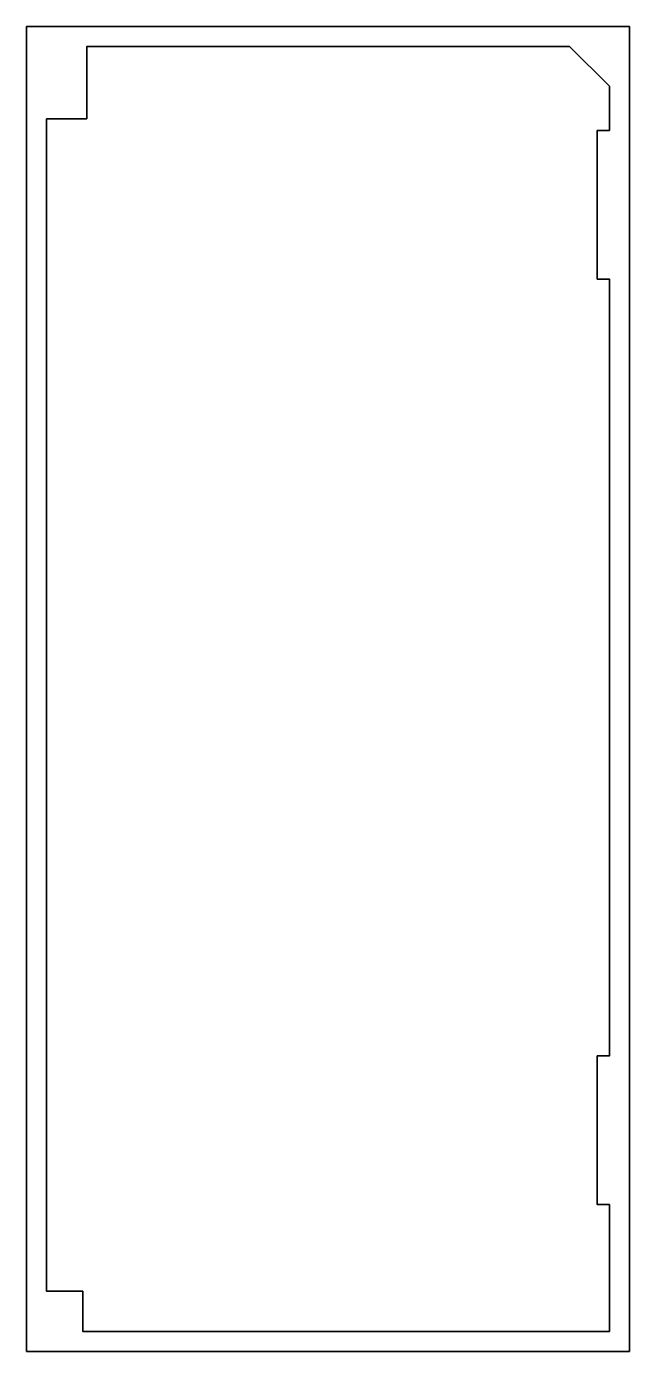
# Model space of a CAD drawing. Header units: millimetres. Extents: x 30 to 180, y -16 to 314.
import ezdxf

# ---------------------------------------------------------------- set-up
doc = ezdxf.new("R2010")
doc.units = ezdxf.units.MM
doc.header["$MEASUREMENT"] = 0
doc.layers.get('0').update_dxf_attribs({"lineweight": 0})
doc.layers.add('Safety', color=7, linetype='Continuous', lineweight=0)

msp = doc.modelspace()

# ---------------------------------------------------------------- linework, layer by layer
at = {"color": 1, "lineweight": 35, "true_color": 0xff0000}
msp.add_lwpolyline([(45.3, 290.52), (35.3, 290.52), (35.3, -1.48), (44.3, -1.48), (44.3, -11.48), (175.3, -11.48), (175.3, 20.12), (172.3, 20.12), (172.3, 57.12), (175.3, 57.12), (175.3, 250.62), (172.3, 250.62), (172.3, 287.62), (175.3, 287.62), (175.3, 298.62), (165.4, 308.52), (45.3, 308.52), (45.3, 290.52)], dxfattribs=at)
at = {"layer": 'Safety', "color": 1, "lineweight": 35, "true_color": 0xff0000}
msp.add_lwpolyline([(180.3, -16.48), (30.3, -16.48), (30.3, 313.52), (180.3, 313.52)], close=True, dxfattribs=at)

doc.saveas('drawing.dxf')
